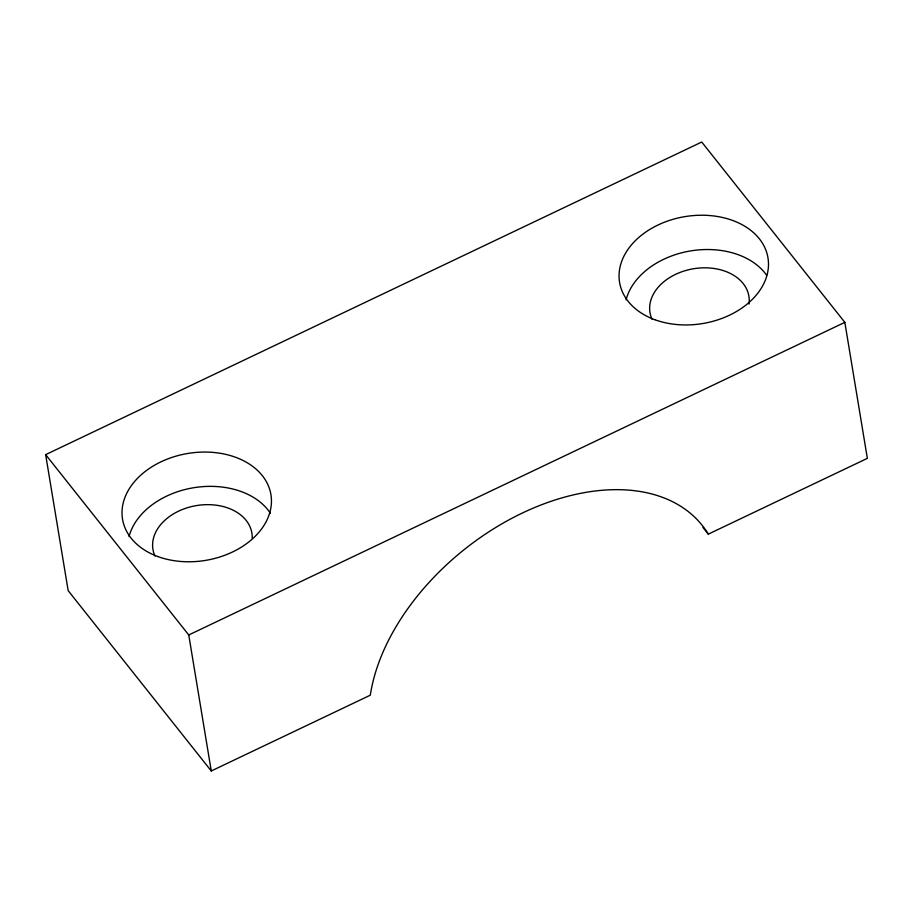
<?xml version="1.0" encoding="UTF-8"?>
<svg xmlns="http://www.w3.org/2000/svg" width="913" height="913" viewBox="0 0 913 913"><rect width="100%" height="100%" fill="white"/><g stroke="black" fill="none" stroke-linecap="round" stroke-linejoin="round"><path stroke-width="1.37" d="M45.65 454.651L701.732 142.029L844.833 322.357L867.35 458.349L708.305 534.139A200.563 129.132 -38.4 0 0 522.476 512.969A200.563 129.132 -38.4 0 0 370.313 695.181L211.268 770.971L68.167 590.643L45.65 454.651L188.751 634.969L211.268 770.971M188.751 634.969L844.833 322.357M702.999 527.463L708.305 534.139M652.03 319.265A50.147 36.132 -9.4 0 1 694.142 268.65A50.147 36.132 -9.4 0 1 749.014 304.086M154.993 556.097A50.147 36.132 -9.4 0 1 195.268 505.791A50.147 36.132 -9.4 0 1 252.205 538.202M129.03 536.616A75.208 54.198 -9.4 0 1 193.567 487.747A75.208 54.198 -9.4 0 1 270.385 513.243M626.078 299.784A75.208 54.198 -9.4 0 1 689.726 251.064A75.208 54.198 -9.4 0 1 766.669 275.292M654.826 319.698A75.208 54.198 -9.4 0 0 768.472 265.557A75.208 54.198 -9.4 0 0 657.988 225.009A75.208 54.198 -9.4 0 0 654.826 319.698M157.789 556.531A75.208 54.198 -9.4 0 0 271.435 502.39A75.208 54.198 -9.4 0 0 160.95 461.841A75.208 54.198 -9.4 0 0 157.789 556.531"/></g></svg>
